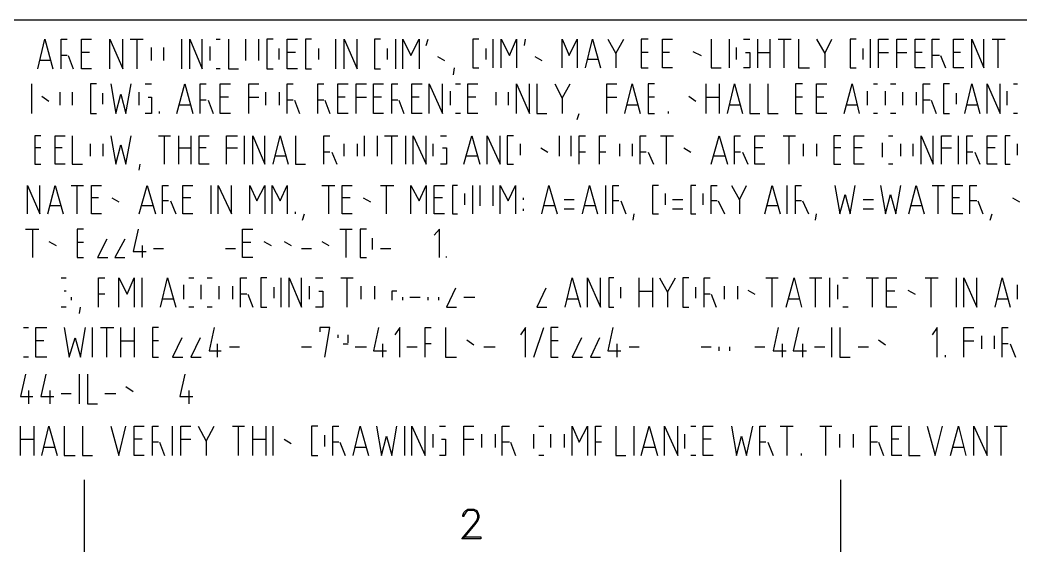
# Model space of a CAD drawing. Header units: millimetres. Extents: x 21 to 1147, y -811 to 126.
# Drawn here: x 132.2 to 250.7, y -811 to -748.1 of the extents above; entities that cross this region are included whole.
import ezdxf

# ---------------------------------------------------------------- set-up
doc = ezdxf.new("R2010")
doc.units = ezdxf.units.MM
doc.layers.add('EDITED_LINES', color=4, linetype='Continuous')

msp = doc.modelspace()

# ---------------------------------------------------------------- linework, layer by layer
at = {"layer": 'EDITED_LINES'}
for p, q in [((1137.28, -748.12), (52.24, -748.12)), ((134.32, -753.88), (135.16, -750.4)), ((135.16, -750.4), (136.12, -753.88)), ((137.08, -753.88), (137.08, -750.4)), ((137.08, -750.4), (137.8, -750.4)), ((139.48, -753.88), (139.48, -750.4)), ((139.48, -750.4), (140.68, -750.4)), ((142.84, -753.88), (142.84, -750.4)), ((142.84, -750.4), (144.4, -753.88)), ((144.4, -753.88), (144.4, -750.4)), ((145.24, -750.4), (146.8, -750.4)), ((146.08, -753.88), (146.08, -750.4)), ((151.36, -753.88), (151.36, -750.4)), ((152.32, -753.88), (152.32, -750.4)), ((152.32, -750.4), (153.76, -753.88)), ((153.76, -753.88), (153.76, -750.4)), ((155.44, -750.4), (155.92, -750.4)), ((156.88, -750.4), (156.88, -753.88)), ((158.92, -750.4), (158.92, -752.92)), ((160.48, -752.92), (160.48, -750.4)), ((162.16, -750.4), (161.44, -750.4)), ((161.44, -750.4), (161.44, -753.88)), ((163.84, -753.88), (163.84, -750.4)), ((163.84, -750.4), (165.04, -750.4)), ((166.72, -750.4), (166, -750.4)), ((166, -750.4), (166, -753.88)), ((169.6, -753.88), (169.6, -750.4)), ((170.56, -753.88), (170.56, -750.4)), ((170.56, -750.4), (172.12, -753.88)), ((172.12, -753.88), (172.12, -750.4)), ((174.88, -750.4), (174.16, -750.4)), ((174.16, -750.4), (174.16, -753.88)), ((176.68, -753.88), (176.68, -750.4)), ((177.52, -753.88), (177.52, -750.4)), ((177.52, -750.4), (178.48, -752.32)), ((178.48, -752.32), (179.44, -750.4)), ((179.44, -750.4), (179.44, -753.88)), ((180.28, -751.12), (180.52, -750.4)), ((186.52, -750.4), (185.8, -750.4)), ((185.8, -750.4), (185.8, -753.76)), ((188.2, -753.76), (188.2, -750.4)), ((189.16, -753.76), (189.16, -750.4)), ((189.16, -750.4), (190.12, -752.32)), ((190.12, -752.32), (190.96, -750.4)), ((190.96, -750.4), (190.96, -753.76)), ((191.92, -751.12), (192.04, -750.4)), ((196.36, -753.76), (196.36, -750.4)), ((196.36, -750.4), (197.2, -752.32)), ((197.2, -752.32), (198.16, -750.4)), ((198.16, -750.4), (198.16, -753.76)), ((199.12, -753.76), (199.96, -750.4)), ((199.96, -750.4), (200.92, -753.76)), ((201.76, -750.4), (202.72, -752.08)), ((202.72, -752.08), (203.68, -750.4)), ((206.56, -750.4), (205.72, -750.4)), ((205.72, -750.4), (205.72, -753.76)), ((208.24, -753.76), (208.24, -750.4)), ((208.24, -750.4), (209.44, -750.4)), ((214, -750.4), (214, -753.76)), ((216.16, -753.76), (216.16, -750.4)), ((217.84, -750.4), (218.56, -750.4)), ((219.52, -753.76), (219.52, -750.4)), ((220.96, -750.4), (220.96, -753.76)), ((221.92, -750.4), (223.48, -750.4)), ((222.64, -753.76), (222.64, -750.4)), ((224.32, -750.4), (224.32, -753.76)), ((226.48, -750.4), (227.44, -752.08)), ((227.44, -752.08), (228.28, -750.4)), ((231.16, -750.4), (230.44, -750.4)), ((230.44, -750.4), (230.44, -753.76)), ((232.84, -753.76), (232.84, -750.4)), ((233.8, -753.76), (233.8, -750.4)), ((233.8, -750.4), (235, -750.4)), ((235.96, -753.76), (235.96, -750.4)), ((235.96, -750.4), (237.16, -750.4)), ((238.12, -753.76), (238.12, -750.4)), ((238.12, -750.4), (239.32, -750.4)), ((240.16, -753.76), (240.16, -750.4)), ((240.16, -750.4), (241, -750.4)), ((242.68, -753.76), (242.68, -750.4)), ((242.68, -750.4), (243.88, -750.4)), ((244.84, -753.76), (244.84, -750.4)), ((244.84, -750.4), (246.28, -753.76)), ((246.28, -753.76), (246.28, -750.4)), ((247.24, -750.4), (248.8, -750.4)), ((247.96, -753.76), (247.96, -750.4)), ((140.44, -751.96), (139.48, -751.96)), ((147.76, -752.92), (147.76, -751.36)), ((149.2, -751.36), (149.2, -752.92)), ((154.72, -752.92), (154.72, -751.24)), ((162.88, -752.8), (162.88, -751.48)), ((164.8, -751.96), (163.84, -751.96)), ((167.56, -752.8), (167.56, -751.48)), ((175.72, -752.8), (175.72, -751.48)), ((187.36, -752.8), (187.36, -751.48)), ((202.72, -752.08), (202.72, -753.76)), ((206.56, -751.96), (205.72, -751.96)), ((209.08, -751.96), (208.24, -751.96)), ((211.84, -751.84), (212.8, -752.32)), ((217, -752.8), (217, -751.36)), ((218.08, -751.96), (218.56, -751.96)), ((218.56, -751.96), (218.56, -753.76)), ((219.52, -751.96), (220.96, -751.96)), ((227.44, -752.08), (227.44, -753.76)), ((232, -752.8), (232, -751.48)), ((233.8, -751.96), (235, -751.96)), ((235.96, -751.96), (237.16, -751.96)), ((238.96, -751.96), (238.12, -751.96)), ((243.52, -751.96), (242.68, -751.96)), ((135.88, -752.92), (134.56, -752.92)), ((137.8, -752.32), (137.08, -752.32)), ((137.92, -752.32), (138.52, -753.88)), ((181.6, -752.44), (182.44, -752.92)), ((193.12, -752.44), (193.96, -752.92)), ((200.68, -752.8), (199.36, -752.8)), ((241, -752.32), (240.16, -752.32)), ((241.12, -752.32), (241.72, -753.76)), ((140.68, -753.88), (139.48, -753.88)), ((155.92, -753.88), (155.44, -753.88)), ((156.88, -753.88), (158.08, -753.88)), ((161.44, -753.88), (162.16, -753.88)), ((165.04, -753.88), (163.84, -753.88)), ((166, -753.88), (166.72, -753.88)), ((174.16, -753.88), (174.88, -753.88)), ((183.52, -754.6), (183.64, -753.76)), ((185.8, -753.76), (186.52, -753.76)), ((205.72, -753.76), (206.56, -753.76)), ((209.44, -753.76), (208.24, -753.76)), ((214, -753.76), (215.2, -753.76)), ((218.56, -753.76), (217.84, -753.76)), ((224.32, -753.76), (225.64, -753.76)), ((230.44, -753.76), (231.16, -753.76)), ((239.32, -753.76), (238.12, -753.76)), ((243.88, -753.76), (242.68, -753.76)), ((133.6, -759.16), (133.6, -755.68)), ((136.96, -758.2), (136.96, -756.64)), ((138.4, -756.64), (138.4, -758.2)), ((141.28, -755.68), (140.56, -755.68)), ((140.56, -755.68), (140.56, -759.16)), ((142, -758.08), (142, -756.76)), ((142.96, -755.68), (143.56, -759.16)), ((144.76, -759.16), (145.36, -755.68)), ((146.32, -758.2), (146.32, -756.64)), ((147.04, -755.68), (147.76, -755.68)), ((150.76, -759.16), (151.72, -755.68)), ((151.72, -755.68), (152.68, -759.16)), ((153.52, -759.16), (153.52, -755.68)), ((153.52, -755.68), (154.24, -755.68)), ((155.92, -759.16), (155.92, -755.68)), ((155.92, -755.68), (157.12, -755.68)), ((159.28, -759.16), (159.28, -755.68)), ((159.28, -755.68), (160.48, -755.68)), ((161.32, -758.2), (161.32, -756.64)), ((162.88, -756.64), (162.88, -758.2)), ((163.84, -759.16), (163.84, -755.68)), ((163.84, -755.68), (164.56, -755.68)), ((167.44, -759.16), (167.44, -755.68)), ((167.44, -755.68), (168.16, -755.68)), ((169.84, -759.16), (169.84, -755.68)), ((169.84, -755.68), (171.04, -755.68)), ((172, -759.16), (172, -755.68)), ((172, -755.68), (173.2, -755.68)), ((174.04, -759.16), (174.04, -755.68)), ((174.04, -755.68), (175.24, -755.68)), ((176.2, -759.16), (176.2, -755.68)), ((176.2, -755.68), (176.92, -755.68)), ((178.6, -759.16), (178.6, -755.68)), ((178.6, -755.68), (179.8, -755.68)), ((180.64, -759.16), (180.64, -755.68)), ((180.64, -755.68), (182.2, -759.16)), ((182.2, -759.16), (182.2, -755.68)), ((183.16, -758.2), (183.16, -756.52)), ((183.76, -755.68), (184.36, -755.68)), ((185.2, -759.16), (185.2, -755.68)), ((185.2, -755.68), (186.4, -755.68)), ((188.56, -758.2), (188.56, -756.64)), ((190, -756.64), (190, -758.2)), ((190.96, -759.16), (190.96, -755.68)), ((190.96, -755.68), (192.52, -759.16)), ((192.52, -759.16), (192.52, -755.68)), ((193.36, -755.68), (193.36, -759.16)), ((195.52, -755.68), (196.36, -757.36)), ((196.36, -757.36), (197.32, -755.68)), ((201.64, -759.16), (201.64, -755.68)), ((201.64, -755.68), (202.84, -755.68)), ((203.8, -759.16), (204.64, -755.68)), ((204.64, -755.68), (205.6, -759.16)), ((207.28, -755.68), (206.56, -755.68)), ((206.56, -755.68), (206.56, -759.16)), ((213.4, -759.16), (213.4, -755.68)), ((214.96, -755.68), (214.96, -759.16)), ((215.92, -759.16), (216.76, -755.68)), ((216.76, -755.68), (217.72, -759.16)), ((218.56, -755.68), (218.56, -759.16)), ((220.72, -755.68), (220.72, -759.16)), ((224.8, -755.68), (223.96, -755.68)), ((223.96, -755.68), (223.96, -759.16)), ((226.48, -759.16), (226.48, -755.68)), ((226.48, -755.68), (227.68, -755.68)), ((229.72, -759.16), (230.68, -755.68)), ((230.68, -755.68), (231.52, -759.16)), ((232.48, -758.2), (232.48, -756.52)), ((233.2, -755.68), (233.68, -755.68)), ((234.64, -758.2), (234.64, -756.52)), ((235.24, -755.68), (235.84, -755.68)), ((236.68, -758.2), (236.68, -756.64)), ((238.24, -756.64), (238.24, -758.2)), ((239.08, -759.16), (239.08, -755.68)), ((239.08, -755.68), (239.92, -755.68)), ((242.2, -755.68), (241.48, -755.68)), ((241.48, -755.68), (241.48, -759.16)), ((243.04, -758.08), (243.04, -756.76)), ((244, -759.16), (244.84, -755.68)), ((244.84, -755.68), (245.8, -759.16)), ((246.64, -759.16), (246.64, -755.68)), ((246.64, -755.68), (248.2, -759.16)), ((248.2, -759.16), (248.2, -755.68)), ((249.04, -758.2), (249.04, -756.52)), ((249.76, -755.68), (250.24, -755.68)), ((134.8, -757.12), (135.64, -757.72)), ((143.56, -759.16), (144.16, -756.88)), ((144.16, -756.88), (144.76, -759.16)), ((147.4, -757.24), (147.76, -757.24)), ((147.76, -757.24), (147.76, -759.16)), ((154.24, -757.6), (153.52, -757.6)), ((154.48, -757.6), (155.08, -759.16)), ((156.88, -757.24), (155.92, -757.24)), ((159.28, -757.24), (160.48, -757.24)), ((164.56, -757.6), (163.84, -757.6)), ((164.68, -757.6), (165.28, -759.16)), ((168.16, -757.6), (167.44, -757.6)), ((168.28, -757.6), (168.88, -759.16)), ((170.68, -757.24), (169.84, -757.24)), ((172, -757.24), (173.2, -757.24)), ((175, -757.24), (174.04, -757.24)), ((176.92, -757.6), (176.2, -757.6)), ((177.04, -757.6), (177.64, -759.16)), ((179.44, -757.24), (178.6, -757.24)), ((186.16, -757.24), (185.2, -757.24)), ((196.36, -757.36), (196.36, -759.16)), ((201.64, -757.24), (202.84, -757.24)), ((207.28, -757.24), (206.56, -757.24)), ((211.36, -757.12), (212.2, -757.72)), ((213.4, -757.24), (214.96, -757.24)), ((224.8, -757.24), (223.96, -757.24)), ((227.32, -757.24), (226.48, -757.24)), ((239.92, -757.6), (239.08, -757.6)), ((240.04, -757.6), (240.64, -759.16)), ((140.56, -759.16), (141.28, -759.16)), ((147.76, -759.16), (147.04, -759.16)), ((148.72, -759.16), (148.72, -758.92)), ((152.32, -758.2), (151.12, -758.2)), ((157.12, -759.16), (155.92, -759.16)), ((171.04, -759.16), (169.84, -759.16)), ((175.24, -759.16), (174.04, -759.16)), ((179.8, -759.16), (178.6, -759.16)), ((184.36, -759.16), (183.76, -759.16)), ((186.4, -759.16), (185.2, -759.16)), ((193.36, -759.16), (194.56, -759.16)), ((198.16, -759.88), (198.4, -759.16)), ((205.36, -758.2), (204.04, -758.2)), ((206.56, -759.16), (207.28, -759.16)), ((208.96, -759.16), (208.96, -758.92)), ((217.36, -758.2), (216.16, -758.2)), ((218.56, -759.16), (219.76, -759.16)), ((220.72, -759.16), (221.92, -759.16)), ((223.96, -759.16), (224.8, -759.16)), ((227.68, -759.16), (226.48, -759.16)), ((231.28, -758.2), (229.96, -758.2)), ((233.68, -759.16), (233.2, -759.16)), ((235.84, -759.16), (235.24, -759.16)), ((241.48, -759.16), (242.2, -759.16)), ((245.44, -758.2), (244.24, -758.2)), ((250.24, -759.16), (249.76, -759.16)), ((134.68, -761.8), (133.96, -761.8)), ((133.96, -761.8), (133.96, -765.16)), ((136.36, -765.16), (136.36, -761.8)), ((136.36, -761.8), (137.56, -761.8)), ((138.4, -761.8), (138.4, -765.16)), ((142.96, -761.8), (143.56, -765.16)), ((144.76, -765.16), (145.36, -761.8)), ((148.6, -761.8), (150.04, -761.8)), ((149.32, -765.16), (149.32, -761.8)), ((151, -765.16), (151, -761.8)), ((152.44, -761.8), (152.44, -765.16)), ((153.4, -765.16), (153.4, -761.8)), ((153.4, -761.8), (154.6, -761.8)), ((156.64, -765.16), (156.64, -761.8)), ((156.64, -761.8), (157.96, -761.8)), ((158.8, -765.16), (158.8, -761.8)), ((159.76, -765.16), (159.76, -761.8)), ((159.76, -761.8), (161.2, -765.16)), ((161.2, -765.16), (161.2, -761.8)), ((162.16, -765.16), (163, -761.8)), ((163, -761.8), (163.96, -765.16)), ((164.8, -761.8), (164.8, -765.16)), ((168.16, -765.16), (168.16, -761.8)), ((168.16, -761.8), (168.88, -761.8)), ((172.96, -761.8), (172.96, -764.2)), ((174.52, -764.2), (174.52, -761.8)), ((175.36, -761.8), (176.92, -761.8)), ((176.2, -765.16), (176.2, -761.8)), ((177.88, -765.16), (177.88, -761.8)), ((178.72, -765.16), (178.72, -761.8)), ((178.72, -761.8), (180.28, -765.16)), ((180.28, -765.16), (180.28, -761.8)), ((181.96, -761.8), (182.68, -761.8)), ((184.72, -765.16), (185.68, -761.8)), ((185.68, -761.8), (186.64, -765.16)), ((187.48, -765.16), (187.48, -761.8)), ((187.48, -761.8), (189.04, -765.16)), ((189.04, -765.16), (189.04, -761.8)), ((190.6, -761.8), (189.88, -761.8)), ((189.88, -761.8), (189.88, -765.16)), ((196, -761.8), (196, -764.2)), ((197.44, -764.2), (197.44, -761.8)), ((198.4, -765.16), (198.4, -761.8)), ((198.4, -761.8), (199.12, -761.8)), ((200.8, -765.16), (200.8, -761.8)), ((200.8, -761.8), (201.52, -761.8)), ((205.6, -765.16), (205.6, -761.8)), ((205.6, -761.8), (206.32, -761.8)), ((208, -761.8), (209.56, -761.8)), ((208.72, -765.16), (208.72, -761.8)), ((214, -765.16), (214.96, -761.8)), ((214.96, -761.8), (215.92, -765.16)), ((216.76, -765.16), (216.76, -761.8)), ((216.76, -761.8), (217.48, -761.8)), ((219.16, -765.16), (219.16, -761.8)), ((219.16, -761.8), (220.36, -761.8)), ((222.52, -761.8), (223.96, -761.8)), ((223.24, -765.16), (223.24, -761.8)), ((229.36, -761.8), (228.52, -761.8)), ((228.52, -761.8), (228.52, -765.16)), ((230.92, -765.16), (230.92, -761.8)), ((230.92, -761.8), (232.12, -761.8)), ((234.28, -764.32), (234.28, -762.64)), ((235, -761.8), (235.48, -761.8)), ((238.84, -765.16), (238.84, -761.8)), ((238.84, -761.8), (240.28, -765.16)), ((240.28, -765.16), (240.28, -761.8)), ((241.24, -765.16), (241.24, -761.8)), ((241.24, -761.8), (242.44, -761.8)), ((243.28, -765.16), (243.28, -761.8)), ((244.24, -765.16), (244.24, -761.8)), ((244.24, -761.8), (244.96, -761.8)), ((246.64, -765.16), (246.64, -761.8)), ((246.64, -761.8), (247.84, -761.8)), ((249.4, -761.8), (248.8, -761.8)), ((248.8, -761.8), (248.8, -765.16)), ((134.68, -763.24), (133.96, -763.24)), ((137.2, -763.24), (136.36, -763.24)), ((140.56, -764.2), (140.56, -762.76)), ((142, -762.76), (142, -764.2)), ((143.56, -765.16), (144.16, -762.88)), ((144.16, -762.88), (144.76, -765.16)), ((151, -763.24), (152.44, -763.24)), ((154.24, -763.24), (153.4, -763.24)), ((156.64, -763.24), (157.96, -763.24)), ((168.88, -763.72), (168.16, -763.72)), ((169.12, -763.72), (169.72, -765.16)), ((170.56, -764.2), (170.56, -762.76)), ((172.12, -762.76), (172.12, -764.2)), ((181.12, -764.2), (181.12, -762.76)), ((182.2, -763.24), (182.68, -763.24)), ((182.68, -763.24), (182.68, -765.16)), ((191.44, -764.08), (191.44, -762.76)), ((193.84, -763.24), (194.68, -763.72)), ((199.12, -763.72), (198.4, -763.72)), ((201.52, -763.72), (200.8, -763.72)), ((203.2, -764.2), (203.2, -762.76)), ((204.64, -762.76), (204.64, -764.2)), ((206.32, -763.72), (205.6, -763.72)), ((206.56, -763.72), (207.16, -765.16)), ((210.76, -763.24), (211.6, -763.72)), ((217.48, -763.72), (216.76, -763.72)), ((217.72, -763.72), (218.32, -765.16)), ((220.12, -763.24), (219.16, -763.24)), ((224.92, -764.2), (224.92, -762.76)), ((226.48, -762.76), (226.48, -764.2)), ((229.36, -763.24), (228.52, -763.24)), ((231.88, -763.24), (230.92, -763.24)), ((236.44, -764.2), (236.44, -762.76)), ((237.88, -762.76), (237.88, -764.2)), ((241.24, -763.24), (242.44, -763.24)), ((244.96, -763.72), (244.24, -763.72)), ((245.2, -763.72), (245.8, -765.16)), ((247.6, -763.24), (246.64, -763.24)), ((250.24, -764.08), (250.24, -762.76)), ((163.72, -764.2), (162.4, -764.2)), ((186.28, -764.2), (185.08, -764.2)), ((215.56, -764.2), (214.36, -764.2)), ((133.96, -765.16), (134.68, -765.16)), ((137.56, -765.16), (136.36, -765.16)), ((138.4, -765.16), (139.6, -765.16)), ((146.32, -765.88), (146.44, -765.16)), ((154.6, -765.16), (153.4, -765.16)), ((164.8, -765.16), (166, -765.16)), ((182.68, -765.16), (181.96, -765.16)), ((189.88, -765.16), (190.6, -765.16)), ((220.36, -765.16), (219.16, -765.16)), ((228.52, -765.16), (229.36, -765.16)), ((232.12, -765.16), (230.92, -765.16)), ((235.48, -765.16), (235, -765.16)), ((247.84, -765.16), (246.64, -765.16)), ((248.8, -765.16), (249.4, -765.16)), ((133.12, -771.04), (133.12, -767.68)), ((133.12, -767.68), (134.56, -771.04)), ((134.56, -771.04), (134.56, -767.68)), ((135.52, -771.04), (136.36, -767.68)), ((136.36, -767.68), (137.32, -771.04)), ((138.28, -767.68), (139.72, -767.68)), ((139, -771.04), (139, -767.68)), ((140.68, -771.04), (140.68, -767.68)), ((140.68, -767.68), (141.88, -767.68)), ((146.32, -771.04), (147.28, -767.68)), ((147.28, -767.68), (148.24, -771.04)), ((149.08, -771.04), (149.08, -767.68)), ((149.08, -767.68), (149.8, -767.68)), ((151.48, -771.04), (151.48, -767.68)), ((151.48, -767.68), (152.68, -767.68)), ((154.84, -771.04), (154.84, -767.68)), ((155.68, -771.04), (155.68, -767.68)), ((155.68, -767.68), (157.24, -771.04)), ((157.24, -771.04), (157.24, -767.68)), ((159.4, -771.04), (159.4, -767.68)), ((159.4, -767.68), (160.24, -769.48)), ((160.24, -769.48), (161.2, -767.68)), ((161.2, -767.68), (161.2, -771.04)), ((162.04, -771.04), (162.04, -767.68)), ((162.04, -767.68), (163, -769.48)), ((163, -769.48), (163.84, -767.68)), ((163.84, -767.68), (163.84, -771.04)), ((167.92, -767.68), (169.48, -767.68)), ((168.76, -771.04), (168.76, -767.68)), ((170.32, -771.04), (170.32, -767.68)), ((170.32, -767.68), (171.52, -767.68)), ((174.88, -767.68), (176.44, -767.68)), ((175.6, -771.04), (175.6, -767.68)), ((178.48, -771.04), (178.48, -767.68)), ((178.48, -767.68), (179.44, -769.48)), ((179.44, -769.48), (180.28, -767.68)), ((180.28, -767.68), (180.28, -771.04)), ((181.24, -771.04), (181.24, -767.68)), ((181.24, -767.68), (182.44, -767.68)), ((184, -767.68), (183.4, -767.68)), ((183.4, -767.68), (183.4, -771.04)), ((184.84, -769.96), (184.84, -768.64)), ((185.8, -771.04), (185.8, -767.68)), ((186.64, -767.68), (186.64, -770.08)), ((188.2, -770.08), (188.2, -767.68)), ((189.04, -771.04), (189.04, -767.68)), ((189.04, -767.68), (190, -769.48)), ((190, -769.48), (190.84, -767.68)), ((190.84, -767.68), (190.84, -771.04)), ((193.96, -771.04), (194.8, -767.68)), ((194.8, -767.68), (195.76, -771.04)), ((198.76, -771.04), (199.6, -767.68)), ((199.6, -767.68), (200.56, -771.04)), ((201.52, -771.04), (201.52, -767.68)), ((202.36, -771.04), (202.36, -767.68)), ((202.36, -767.68), (203.08, -767.68)), ((207.76, -767.68), (207.04, -767.68)), ((207.04, -767.68), (207.04, -771.04)), ((208.6, -769.96), (208.6, -768.64)), ((212.2, -767.68), (211.6, -767.68)), ((211.6, -767.68), (211.6, -771.04)), ((213.04, -769.96), (213.04, -768.64)), ((214, -771.04), (214, -767.68)), ((214, -767.68), (214.72, -767.68)), ((216.4, -767.68), (217.36, -769.36)), ((217.36, -769.36), (218.2, -767.68)), ((220.36, -771.04), (221.2, -767.68)), ((221.2, -767.68), (222.16, -771.04)), ((223, -771.04), (223, -767.68)), ((223.96, -771.04), (223.96, -767.68)), ((223.96, -767.68), (224.68, -767.68)), ((228.64, -767.68), (229.24, -771.04)), ((230.44, -771.04), (231.04, -767.68)), ((234.04, -767.68), (234.64, -771.04)), ((235.84, -771.04), (236.44, -767.68)), ((237.4, -771.04), (238.24, -767.68)), ((238.24, -767.68), (239.2, -771.04)), ((240.16, -767.68), (241.6, -767.68)), ((240.88, -771.04), (240.88, -767.68)), ((242.56, -771.04), (242.56, -767.68)), ((242.56, -767.68), (243.76, -767.68)), ((244.6, -771.04), (244.6, -767.68)), ((244.6, -767.68), (245.44, -767.68)), ((141.52, -769.12), (140.68, -769.12)), ((143.08, -769.12), (143.92, -769.6)), ((149.8, -769.48), (149.08, -769.48)), ((150.04, -769.48), (150.64, -771.04)), ((152.44, -769.12), (151.48, -769.12)), ((171.28, -769.12), (170.32, -769.12)), ((172.84, -769.12), (173.68, -769.6)), ((182.2, -769.12), (181.24, -769.12)), ((191.8, -769.36), (191.8, -769.12)), ((197.8, -769.36), (196.6, -769.36)), ((203.08, -769.48), (202.36, -769.48)), ((203.32, -769.48), (203.92, -771.04)), ((210.64, -769.36), (209.44, -769.36)), ((214.72, -769.48), (214, -769.48)), ((214.84, -769.48), (215.56, -771.04)), ((217.36, -769.36), (217.36, -771.04)), ((224.68, -769.48), (223.96, -769.48)), ((224.8, -769.48), (225.52, -771.04)), ((229.24, -771.04), (229.84, -768.76)), ((229.84, -768.76), (230.44, -771.04)), ((233.2, -769.36), (232, -769.36)), ((234.64, -771.04), (235.24, -768.76)), ((235.24, -768.76), (235.84, -771.04)), ((243.4, -769.12), (242.56, -769.12)), ((245.44, -769.48), (244.6, -769.48)), ((245.56, -769.48), (246.16, -771.04)), ((249.64, -769.12), (250.48, -769.6)), ((137.08, -770.08), (135.76, -770.08)), ((141.88, -771.04), (140.68, -771.04)), ((147.88, -770.08), (146.68, -770.08)), ((152.68, -771.04), (151.48, -771.04)), ((164.8, -771.04), (164.8, -770.8)), ((165.64, -771.76), (165.88, -771.04)), ((171.52, -771.04), (170.32, -771.04)), ((182.44, -771.04), (181.24, -771.04)), ((183.4, -771.04), (184, -771.04)), ((191.8, -770.68), (191.8, -770.44)), ((195.52, -770.08), (194.2, -770.08)), ((196.6, -770.44), (197.8, -770.44)), ((200.32, -770.08), (199, -770.08)), ((204.76, -771.76), (204.88, -771.04)), ((207.04, -771.04), (207.76, -771.04)), ((209.44, -770.44), (210.64, -770.44)), ((211.6, -771.04), (212.2, -771.04)), ((221.92, -770.08), (220.6, -770.08)), ((226.36, -771.76), (226.48, -771.04)), ((232, -770.44), (233.2, -770.44)), ((238.96, -770.08), (237.64, -770.08)), ((243.76, -771.04), (242.56, -771.04)), ((247, -771.76), (247.24, -771.04)), ((132.88, -772.84), (134.44, -772.84)), ((133.72, -776.2), (133.72, -772.84)), ((139.72, -772.84), (139, -772.84)), ((139, -772.84), (139, -776.2)), ((146.2, -772.84), (145.6, -775.48)), ((158.56, -776.2), (158.56, -772.84)), ((158.56, -772.84), (159.76, -772.84)), ((170.08, -772.84), (171.52, -772.84)), ((170.8, -776.2), (170.8, -772.84)), ((173.2, -772.84), (172.48, -772.84)), ((172.48, -772.84), (172.48, -776.2)), ((181.84, -772.84), (181.24, -773.56)), ((181.84, -776.2), (181.84, -772.84)), ((135.64, -774.28), (136.48, -774.76)), ((139.72, -774.4), (139, -774.4)), ((142.48, -774.04), (141.4, -776.2)), ((144.64, -774.04), (143.44, -776.2)), ((159.52, -774.4), (158.56, -774.4)), ((161.08, -774.28), (161.92, -774.76)), ((163.48, -774.28), (164.32, -774.76)), ((167.92, -774.28), (168.76, -774.76)), ((173.92, -775.24), (173.92, -773.92)), ((145.6, -775.48), (147.16, -775.48)), ((146.68, -774.76), (146.68, -776.2)), ((148, -775.12), (149.2, -775.12)), ((156.52, -775.12), (157.72, -775.12)), ((165.52, -775.12), (166.72, -775.12)), ((174.88, -775.12), (176.08, -775.12)), ((139, -776.2), (139.72, -776.2)), ((141.4, -776.2), (142.6, -776.2)), ((143.44, -776.2), (144.64, -776.2)), ((159.76, -776.2), (158.56, -776.2)), ((172.48, -776.2), (173.2, -776.2)), ((182.68, -776.2), (182.68, -776.08)), ((137.08, -778.6), (137.68, -778.6)), ((141.52, -782.08), (141.52, -778.6)), ((141.52, -778.6), (142.24, -778.6)), ((143.92, -782.08), (143.92, -778.6)), ((143.92, -778.6), (144.88, -780.52)), ((144.88, -780.52), (145.72, -778.6)), ((145.72, -778.6), (145.72, -782.08)), ((146.68, -782.08), (146.68, -778.6)), ((148.84, -782.08), (149.68, -778.6)), ((149.68, -778.6), (150.64, -782.08)), ((152.2, -778.6), (152.8, -778.6)), ((154.36, -778.6), (154.96, -778.6)), ((158.32, -782.08), (158.32, -778.6)), ((158.32, -778.6), (159.04, -778.6)), ((161.44, -778.6), (160.72, -778.6)), ((160.72, -778.6), (160.72, -782.08)), ((163.12, -782.08), (163.12, -778.6)), ((164.08, -782.08), (164.08, -778.6)), ((164.08, -778.6), (165.52, -782.08)), ((165.52, -782.08), (165.52, -778.6)), ((167.2, -778.6), (168.04, -778.6)), ((170.2, -778.6), (171.64, -778.6)), ((170.92, -782.08), (170.92, -778.6)), ((196.72, -782.08), (197.56, -778.6)), ((197.56, -778.6), (198.52, -782.08)), ((199.36, -782.08), (199.36, -778.6)), ((199.36, -778.6), (200.92, -782.08)), ((200.92, -782.08), (200.92, -778.6)), ((202.48, -778.6), (201.88, -778.6)), ((201.88, -778.6), (201.88, -782.08)), ((205.48, -782.08), (205.48, -778.6)), ((207.04, -778.6), (207.04, -782.08)), ((207.88, -778.6), (208.84, -780.28)), ((208.84, -780.28), (209.8, -778.6)), ((211.36, -778.6), (210.64, -778.6)), ((210.64, -778.6), (210.64, -782.08)), ((213.16, -782.08), (213.16, -778.6)), ((213.16, -778.6), (213.88, -778.6)), ((220.48, -778.6), (221.92, -778.6)), ((221.2, -782.08), (221.2, -778.6)), ((222.88, -782.08), (223.84, -778.6)), ((223.84, -778.6), (224.68, -782.08)), ((225.64, -778.6), (227.08, -778.6)), ((226.36, -782.08), (226.36, -778.6)), ((228.04, -782.08), (228.04, -778.6)), ((229.6, -778.6), (230.2, -778.6)), ((232.36, -778.6), (233.8, -778.6)), ((233.08, -782.08), (233.08, -778.6)), ((234.76, -782.08), (234.76, -778.6)), ((234.76, -778.6), (235.96, -778.6)), ((239.32, -778.6), (240.88, -778.6)), ((240.04, -782.08), (240.04, -778.6)), ((243.04, -782.08), (243.04, -778.6)), ((243.88, -782.08), (243.88, -778.6)), ((243.88, -778.6), (245.44, -782.08)), ((245.44, -782.08), (245.44, -778.6)), ((247.6, -782.08), (248.44, -778.6)), ((248.44, -778.6), (249.4, -782.08)), ((137.68, -780.16), (137.44, -780.16)), ((151.6, -781.12), (151.6, -779.44)), ((153.64, -781.12), (153.64, -779.44)), ((155.8, -781.12), (155.8, -779.56)), ((157.36, -779.56), (157.36, -781.12)), ((162.28, -781), (162.28, -779.68)), ((166.48, -781.12), (166.48, -779.56)), ((167.56, -780.16), (168.04, -780.16)), ((168.04, -780.16), (168.04, -782.08)), ((172.6, -781.12), (172.6, -779.56)), ((174.16, -779.56), (174.16, -781.12)), ((176.2, -780.16), (176.2, -781.24)), ((176.8, -780.16), (176.2, -780.16)), ((183.76, -779.8), (182.68, -782.08)), ((194.44, -779.8), (193.36, -782.08)), ((203.32, -781), (203.32, -779.68)), ((205.48, -780.16), (207.04, -780.16)), ((208.84, -780.28), (208.84, -782.08)), ((212.2, -781), (212.2, -779.68)), ((215.56, -781.12), (215.56, -779.56)), ((217.12, -779.56), (217.12, -781.12)), ((218.32, -780.04), (219.16, -780.52)), ((229, -781.12), (229, -779.44)), ((235.72, -780.16), (234.76, -780.16)), ((237.28, -780.04), (238.12, -780.52)), ((250.24, -781.12), (250.24, -779.44)), ((138.28, -780.88), (138.28, -781.24)), ((142.24, -780.52), (141.52, -780.52)), ((150.4, -781.12), (149.08, -781.12)), ((159.04, -780.52), (158.32, -780.52)), ((159.16, -780.52), (159.76, -782.08)), ((177.52, -781.24), (177.52, -780.88)), ((178.36, -780.88), (179.56, -780.88)), ((180.52, -781.24), (180.52, -780.88)), ((181.72, -780.88), (181.72, -781.24)), ((184.72, -780.88), (186.04, -780.88)), ((198.28, -781.12), (196.96, -781.12)), ((213.88, -780.52), (213.16, -780.52)), ((214, -780.52), (214.6, -782.08)), ((224.44, -781.12), (223.12, -781.12)), ((249.16, -781.12), (247.84, -781.12)), ((137.68, -782.08), (137.08, -782.08)), ((139.24, -782.8), (139.36, -782.08)), ((152.8, -782.08), (152.2, -782.08)), ((154.96, -782.08), (154.36, -782.08)), ((160.72, -782.08), (161.44, -782.08)), ((168.04, -782.08), (167.2, -782.08)), ((182.68, -782.08), (183.88, -782.08)), ((193.36, -782.08), (194.56, -782.08)), ((201.88, -782.08), (202.48, -782.08)), ((210.64, -782.08), (211.36, -782.08)), ((230.2, -782.08), (229.6, -782.08)), ((235.96, -782.08), (234.76, -782.08)), ((132.64, -784.48), (133.24, -784.48)), ((134.08, -787.96), (134.08, -784.48)), ((134.08, -784.48), (135.4, -784.48)), ((137.44, -784.48), (138.04, -787.96)), ((139.36, -787.96), (139.96, -784.48)), ((140.8, -787.96), (140.8, -784.48)), ((141.76, -784.48), (143.32, -784.48)), ((142.48, -787.96), (142.48, -784.48)), ((144.16, -787.96), (144.16, -784.48)), ((145.72, -784.48), (145.72, -787.96)), ((148.6, -784.48), (147.88, -784.48)), ((147.88, -784.48), (147.88, -787.96)), ((155.2, -784.48), (154.6, -787.24)), ((168.88, -784.48), (167.68, -784.48)), ((167.68, -784.48), (167.68, -784.96)), ((168.28, -787.96), (168.88, -784.48)), ((174.64, -784.48), (174.04, -787.24)), ((177.16, -784.48), (176.56, -785.32)), ((177.16, -787.96), (177.16, -784.48)), ((180.16, -787.96), (180.16, -784.48)), ((180.16, -784.48), (180.88, -784.48)), ((182.56, -784.48), (182.56, -787.96)), ((192.04, -784.48), (191.44, -785.32)), ((192.04, -787.96), (192.04, -784.48)), ((193, -787.96), (194.2, -784.48)), ((195.88, -784.48), (195.04, -784.48)), ((195.04, -784.48), (195.04, -787.96)), ((202.36, -784.48), (201.76, -787.24)), ((221.92, -784.48), (221.32, -787.24)), ((224.32, -784.48), (223.72, -787.24)), ((228.28, -787.96), (228.28, -784.48)), ((229.24, -784.48), (229.24, -787.96)), ((240.76, -784.48), (240.16, -785.32)), ((240.76, -787.96), (240.76, -784.48)), ((243.88, -787.96), (243.88, -784.48)), ((243.88, -784.48), (245.08, -784.48)), ((248.44, -787.96), (248.44, -784.48)), ((248.44, -784.48), (249.16, -784.48)), ((135.04, -786.04), (134.08, -786.04)), ((138.04, -787.96), (138.76, -785.68)), ((138.76, -785.68), (139.36, -787.96)), ((144.16, -786.04), (145.72, -786.04)), ((148.6, -786.04), (147.88, -786.04)), ((151.36, -785.68), (150.28, -787.96)), ((153.52, -785.68), (152.44, -787.96)), ((155.56, -786.4), (155.56, -787.96)), ((169.84, -785.32), (169.84, -785.68)), ((170.44, -786.4), (171.04, -786.4)), ((171.04, -786.28), (171.04, -785.32)), ((175.12, -786.4), (175.12, -787.96)), ((180.88, -786.4), (180.16, -786.4)), ((185.08, -785.92), (185.92, -786.52)), ((195.88, -786.04), (195.04, -786.04)), ((198.64, -785.68), (197.56, -787.96)), ((200.8, -785.68), (199.72, -787.96)), ((202.84, -786.4), (202.84, -787.96)), ((222.4, -786.4), (222.4, -787.96)), ((224.8, -786.4), (224.8, -787.96)), ((233.8, -785.92), (234.64, -786.52)), ((243.88, -786.04), (245.08, -786.04)), ((246.04, -787), (246.04, -785.44)), ((247.48, -785.44), (247.48, -787)), ((249.16, -786.4), (248.44, -786.4)), ((249.4, -786.4), (250, -787.96)), ((154.6, -787.24), (156.04, -787.24)), ((157, -786.76), (158.2, -786.76)), ((165.52, -786.76), (166.72, -786.76)), ((171.88, -786.76), (173.2, -786.76)), ((174.04, -787.24), (175.6, -787.24)), ((178, -786.76), (179.2, -786.76)), ((187.12, -786.76), (188.44, -786.76)), ((201.76, -787.24), (203.32, -787.24)), ((204.28, -786.76), (205.48, -786.76)), ((212.8, -786.76), (214, -786.76)), ((214.96, -787.24), (214.96, -786.76)), ((216.16, -786.76), (216.16, -787.24)), ((219.16, -786.76), (220.36, -786.76)), ((221.32, -787.24), (222.88, -787.24)), ((223.72, -787.24), (225.28, -787.24)), ((226.24, -786.76), (227.44, -786.76)), ((231.4, -786.76), (232.6, -786.76)), ((133.24, -787.96), (132.64, -787.96)), ((135.4, -787.96), (134.08, -787.96)), ((147.88, -787.96), (148.6, -787.96)), ((150.28, -787.96), (151.48, -787.96)), ((152.44, -787.96), (153.64, -787.96)), ((182.56, -787.96), (183.88, -787.96)), ((195.04, -787.96), (195.88, -787.96)), ((197.56, -787.96), (198.76, -787.96)), ((199.72, -787.96), (200.92, -787.96)), ((229.24, -787.96), (230.44, -787.96)), ((241.72, -787.96), (241.72, -787.72)), ((132.88, -790), (132.28, -792.64)), ((135.28, -790), (134.68, -792.64)), ((139.24, -793.48), (139.24, -790)), ((140.2, -790), (140.2, -793.48)), ((151.72, -790), (151.12, -792.64)), ((133.24, -791.92), (133.24, -793.48)), ((135.76, -791.92), (135.76, -793.48)), ((137.08, -792.28), (138.28, -792.28)), ((142.24, -792.28), (143.56, -792.28)), ((144.76, -791.44), (145.6, -792.04)), ((152.2, -791.92), (152.2, -793.48)), ((132.28, -792.64), (133.72, -792.64)), ((134.68, -792.64), (136.24, -792.64)), ((140.2, -793.48), (141.4, -793.48)), ((151.12, -792.64), (152.68, -792.64)), ((132.28, -799.6), (132.28, -796.12)), ((133.84, -796.12), (133.84, -799.6)), ((134.8, -799.6), (135.64, -796.12)), ((135.64, -796.12), (136.6, -799.6)), ((137.44, -796.12), (137.44, -799.6)), ((139.6, -796.12), (139.6, -799.6)), ((142.96, -796.12), (143.92, -799.6)), ((143.92, -799.6), (144.76, -796.12)), ((145.72, -799.6), (145.72, -796.12)), ((145.72, -796.12), (146.92, -796.12)), ((147.88, -799.6), (147.88, -796.12)), ((147.88, -796.12), (148.6, -796.12)), ((150.28, -799.6), (150.28, -796.12)), ((151.24, -799.6), (151.24, -796.12)), ((151.24, -796.12), (152.44, -796.12)), ((153.28, -796.12), (154.24, -797.92)), ((154.24, -797.92), (155.2, -796.12)), ((157.36, -796.12), (158.8, -796.12)), ((158.08, -799.6), (158.08, -796.12)), ((159.76, -799.6), (159.76, -796.12)), ((161.32, -796.12), (161.32, -799.6)), ((162.16, -799.6), (162.16, -796.12)), ((167.44, -796.12), (166.72, -796.12)), ((166.72, -796.12), (166.72, -799.6)), ((169.24, -799.6), (169.24, -796.12)), ((169.24, -796.12), (169.96, -796.12)), ((171.64, -799.6), (172.48, -796.12)), ((172.48, -796.12), (173.44, -799.6)), ((174.4, -796.12), (175, -799.6)), ((176.2, -799.6), (176.8, -796.12)), ((177.76, -799.6), (177.76, -796.12)), ((178.6, -799.6), (178.6, -796.12)), ((178.6, -796.12), (180.16, -799.6)), ((180.16, -799.6), (180.16, -796.12)), ((181.12, -798.64), (181.12, -797.08)), ((181.84, -796.12), (182.56, -796.12)), ((184.72, -799.6), (184.72, -796.12)), ((184.72, -796.12), (185.92, -796.12)), ((186.88, -798.64), (186.88, -797.08)), ((188.44, -797.08), (188.44, -798.64)), ((189.28, -799.6), (189.28, -796.12)), ((189.28, -796.12), (190.12, -796.12)), ((193, -798.76), (193, -797.08)), ((193.6, -796.12), (194.2, -796.12)), ((195.04, -798.64), (195.04, -797.08)), ((196.6, -797.08), (196.6, -798.64)), ((197.56, -799.6), (197.56, -796.12)), ((197.56, -796.12), (198.4, -798.04)), ((198.4, -798.04), (199.36, -796.12)), ((199.36, -796.12), (199.36, -799.6)), ((200.32, -799.6), (200.32, -796.12)), ((200.32, -796.12), (201.04, -796.12)), ((202.72, -796.12), (202.72, -799.6)), ((204.88, -799.6), (204.88, -796.12)), ((205.72, -799.6), (206.68, -796.12)), ((206.68, -796.12), (207.64, -799.6)), ((208.48, -799.6), (208.48, -796.12)), ((208.48, -796.12), (210.04, -799.6)), ((210.04, -799.6), (210.04, -796.12)), ((210.88, -798.76), (210.88, -797.08)), ((211.6, -796.12), (212.2, -796.12)), ((213.04, -799.6), (213.04, -796.12)), ((213.04, -796.12), (214.24, -796.12)), ((216.4, -796.12), (217, -799.6)), ((218.2, -799.6), (218.92, -796.12)), ((219.76, -799.6), (219.76, -796.12)), ((219.76, -796.12), (220.48, -796.12)), ((222.16, -796.12), (223.72, -796.12)), ((223, -799.6), (223, -796.12)), ((226.84, -796.12), (228.28, -796.12)), ((227.56, -799.6), (227.56, -796.12)), ((229.24, -798.64), (229.24, -797.08)), ((230.8, -797.08), (230.8, -798.64)), ((232.84, -799.6), (232.84, -796.12)), ((232.84, -796.12), (233.68, -796.12)), ((235.36, -799.6), (235.36, -796.12)), ((235.36, -796.12), (236.56, -796.12)), ((237.4, -796.12), (237.4, -799.6)), ((239.56, -796.12), (240.52, -799.6)), ((240.52, -799.6), (241.36, -796.12)), ((242.32, -799.6), (243.28, -796.12)), ((243.28, -796.12), (244.12, -799.6)), ((245.08, -799.6), (245.08, -796.12)), ((245.08, -796.12), (246.64, -799.6)), ((246.64, -799.6), (246.64, -796.12)), ((247.48, -796.12), (249.04, -796.12)), ((248.32, -799.6), (248.32, -796.12)), ((132.28, -797.68), (133.84, -797.68)), ((146.68, -797.68), (145.72, -797.68)), ((148.6, -798.04), (147.88, -798.04)), ((148.72, -798.04), (149.32, -799.6)), ((151.24, -797.68), (152.44, -797.68)), ((154.24, -797.92), (154.24, -799.6)), ((159.76, -797.68), (161.32, -797.68)), ((163.48, -797.68), (164.32, -798.16)), ((168.28, -798.52), (168.28, -797.2)), ((169.96, -798.04), (169.24, -798.04)), ((170.08, -798.04), (170.68, -799.6)), ((175, -799.6), (175.6, -797.32)), ((175.6, -797.32), (176.2, -799.6)), ((182.08, -797.68), (182.56, -797.68)), ((182.56, -797.68), (182.56, -799.6)), ((184.72, -797.68), (185.92, -797.68)), ((190.12, -798.04), (189.28, -798.04)), ((190.24, -798.04), (190.84, -799.6)), ((201.04, -798.04), (200.32, -798.04)), ((214, -797.68), (213.04, -797.68)), ((217, -799.6), (217.6, -797.32)), ((217.6, -797.32), (218.2, -799.6)), ((220.48, -798.04), (219.76, -798.04)), ((220.72, -798.04), (221.32, -799.6)), ((233.68, -798.04), (232.84, -798.04)), ((233.8, -798.04), (234.4, -799.6)), ((236.2, -797.68), (235.36, -797.68)), ((136.36, -798.64), (135.04, -798.64)), ((173.2, -798.64), (171.88, -798.64)), ((207.28, -798.64), (206.08, -798.64)), ((224.68, -799.6), (224.68, -799.36)), ((243.88, -798.64), (242.56, -798.64)), ((137.44, -799.6), (138.76, -799.6)), ((139.6, -799.6), (140.8, -799.6)), ((146.92, -799.6), (145.72, -799.6)), ((166.72, -799.6), (167.44, -799.6)), ((182.56, -799.6), (181.84, -799.6)), ((194.2, -799.6), (193.6, -799.6)), ((202.72, -799.6), (203.92, -799.6)), ((212.2, -799.6), (211.6, -799.6)), ((214.24, -799.6), (213.04, -799.6)), ((236.56, -799.6), (235.36, -799.6)), ((237.4, -799.6), (238.72, -799.6)), ((139.84, -811), (139.84, -802.48)), ((229.36, -811), (229.36, -802.48)), ((184.6, -806.68), (184.72, -806.32)), ((184.72, -806.32), (184.96, -806.08)), ((184.96, -806.32), (184.72, -806.68)), ((184.96, -806.08), (185.2, -805.96)), ((185.2, -806.08), (184.96, -806.32)), ((185.2, -805.96), (185.92, -805.96)), ((185.92, -806.08), (185.2, -806.08)), ((185.92, -805.96), (186.28, -806.08)), ((186.28, -806.32), (185.92, -806.08)), ((186.28, -806.08), (186.4, -806.32)), ((186.4, -806.68), (186.28, -806.32)), ((186.4, -806.32), (186.52, -806.68)), ((184.48, -809.44), (185.92, -807.76)), ((184.6, -806.8), (184.6, -806.68)), ((184.72, -806.8), (184.6, -806.8)), ((186.04, -807.76), (184.6, -809.44)), ((184.72, -806.68), (184.72, -806.8)), ((185.92, -807.76), (186.28, -807.28)), ((186.4, -807.28), (186.04, -807.76)), ((186.28, -807.28), (186.4, -806.92)), ((186.4, -806.92), (186.4, -806.68)), ((186.52, -806.92), (186.4, -807.28)), ((186.52, -806.68), (186.52, -806.92)), ((186.76, -809.44), (184.48, -809.44)), ((184.6, -809.2), (186.76, -809.2)), ((186.76, -809.2), (186.76, -809.44))]:
    msp.add_line(p, q, dxfattribs=at)

doc.saveas('drawing.dxf')
